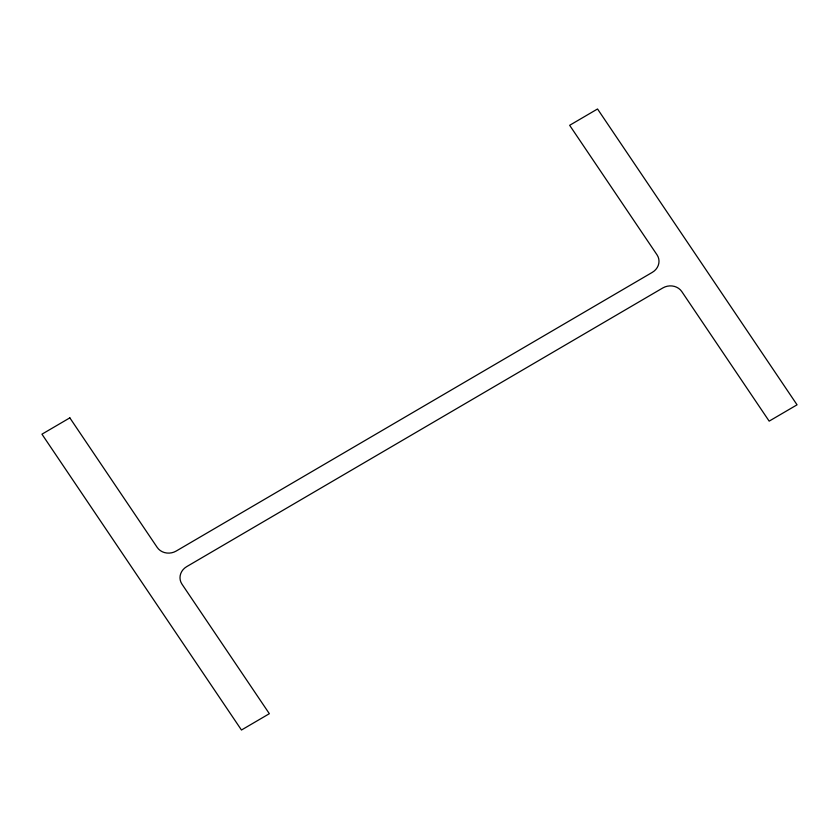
<?xml version="1.0" encoding="UTF-8"?>
<svg xmlns="http://www.w3.org/2000/svg" width="839" height="839" viewBox="0 0 839 839"><rect width="100%" height="100%" fill="white"/><g stroke="black" fill="none" stroke-linecap="round" stroke-linejoin="round"><path stroke-width="1.26" d="M69.836 417.864L41.95 434.183L241.464 730.024L269.35 713.695L181.969 584.143A13.896 12.585 -12.1 0 1 186.709 566.629L662.8 287.955A13.896 12.585 -12.1 0 1 681.792 291.573L769.164 421.136L797.05 404.818L597.536 108.976L569.65 125.305L657.031 254.857A13.896 12.585 -12.1 0 1 652.291 272.371L176.2 551.045A13.896 12.585 -12.1 0 1 157.208 547.427L69.836 417.864"/></g></svg>
